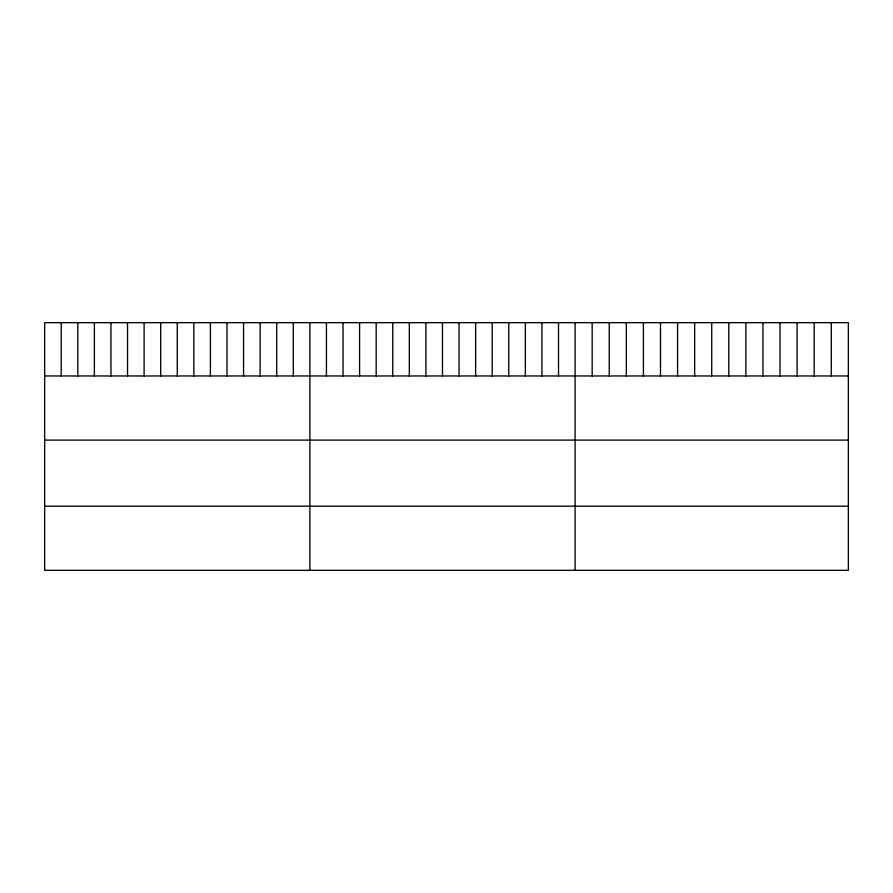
<?xml version="1.0" encoding="UTF-8"?>
<svg xmlns="http://www.w3.org/2000/svg" width="893" height="893" viewBox="0 0 893 893"><rect width="100%" height="100%" fill="white"/><g stroke="black" fill="none" stroke-linecap="round" stroke-linejoin="round"><path stroke-width="1.34" d="M848.35 375.964L848.35 570.326L44.65 570.326L44.65 322.674L848.35 322.674L848.35 375.964L44.65 375.964M44.65 440.104L848.35 440.104M44.65 506.186L848.35 506.186M831.271 322.674L831.271 375.964M814.193 322.674L814.193 375.964M797.114 322.674L797.114 375.964M780.035 322.674L780.035 375.964M762.957 322.674L762.957 375.964M745.878 322.674L745.878 375.964M728.8 322.674L728.8 375.964M711.721 322.674L711.721 375.964M694.642 322.674L694.642 375.964M677.564 322.674L677.564 375.964M660.485 322.674L660.485 375.964M643.406 322.674L643.406 375.964M626.328 322.674L626.328 375.964M609.249 322.674L609.249 375.964M592.171 322.674L592.171 375.964M575.092 322.674L575.092 570.326M558.516 322.674L558.516 375.964M541.939 322.674L541.939 375.964M525.363 322.674L525.363 375.964M508.787 322.674L508.787 375.964M492.21 322.674L492.21 375.964M475.634 322.674L475.634 375.964M459.058 322.674L459.058 375.964M442.481 322.674L442.481 375.964M425.905 322.674L425.905 375.964M409.329 322.674L409.329 375.964M392.753 322.674L392.753 375.964M376.176 322.674L376.176 375.964M359.6 322.674L359.6 375.964M343.024 322.674L343.024 375.964M326.447 322.674L326.447 375.964M309.871 322.674L309.871 570.326M293.295 322.674L293.295 375.964M276.718 322.674L276.718 375.964M260.142 322.674L260.142 375.964M243.566 322.674L243.566 375.964M226.989 322.674L226.989 375.964M210.413 322.674L210.413 375.964M193.837 322.674L193.837 375.964M177.261 322.674L177.261 375.964M160.684 322.674L160.684 375.964M144.108 322.674L144.108 375.964M127.532 322.674L127.532 375.964M110.955 322.674L110.955 375.964M94.379 322.674L94.379 375.964M77.803 322.674L77.803 375.964M61.226 322.674L61.226 375.964"/></g></svg>
